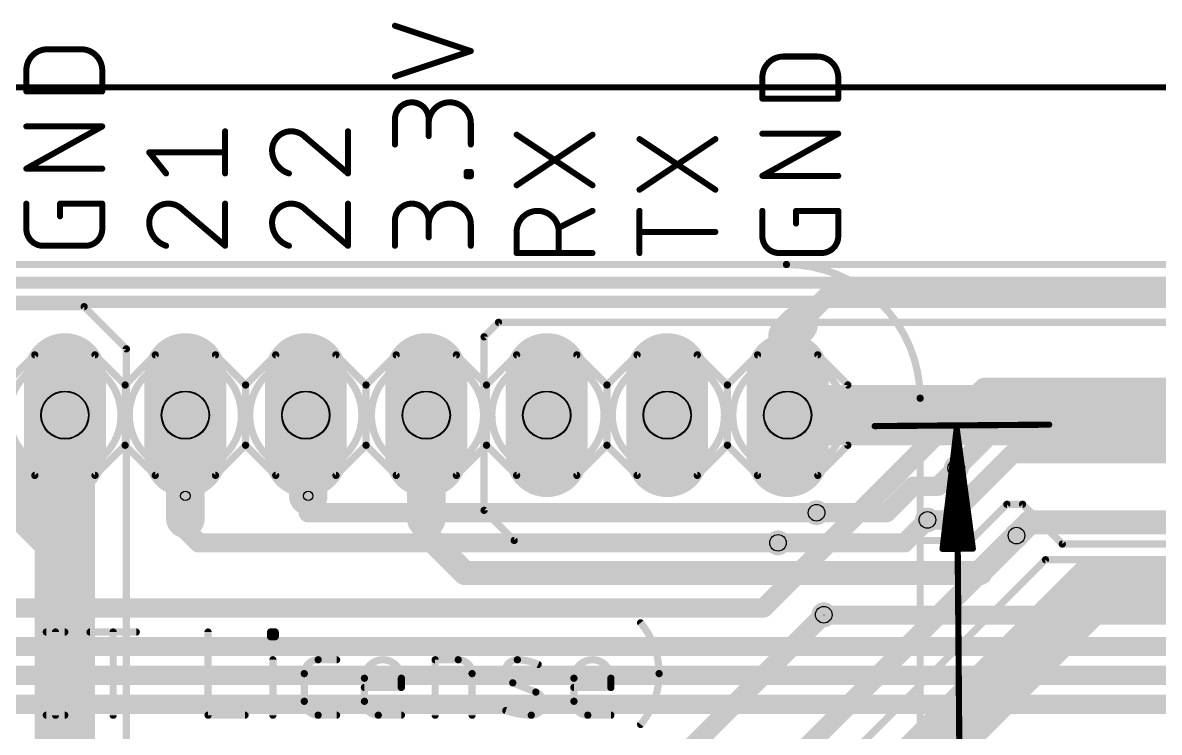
# Model space of a CAD drawing. Extents: x 6 to 264, y 30 to 75.
# Drawn here: x 45.59 to 69.56, y 55.55 to 70.5 of the extents above; entities that cross this region are included whole.
import ezdxf

# ---------------------------------------------------------------- set-up
doc = ezdxf.new("R2010")
doc.units = 0
for name, color, linetype in [('1', 12, 'CONTINUOUS'), ('100', 3, 'CONTINUOUS'), ('101', 190, 'CONTINUOUS'), ('16', 132, 'CONTINUOUS'), ('17', 110, 'CONTINUOUS'), ('18', 110, 'CONTINUOUS'), ('19', 53, 'CONTINUOUS'), ('20', 31, 'CONTINUOUS'), ('21', 253, 'CONTINUOUS'), ('25', 253, 'CONTINUOUS'), ('29', 253, 'CONTINUOUS'), ('30', 253, 'CONTINUOUS'), ('44', 253, 'CONTINUOUS'), ('47', 253, 'CONTINUOUS'), ('48', 253, 'CONTINUOUS'), ('51', 253, 'CONTINUOUS')]:
    doc.layers.add(name, color=color, linetype=linetype)

# ---------------------------------------------------------------- blocks, each defined once
blk = doc.blocks.new('RECT')
blk.add_solid([(-0.5, -0.5), (0.5, -0.5), (-0.5, 0.5), (0.5, 0.5)])
blk = doc.blocks.new('LONGP100')
at = {"const_width": 1}
blk.add_lwpolyline([(-0.5, 0), (0.5, 0)], dxfattribs=at)
at = {"const_width": 0.5}
for points in [[(-0.5, 0.25, 1), (-0.5, -0.25)], [(0.5, -0.25, 1), (0.5, 0.25)]]:
    blk.add_lwpolyline(points, format="xyb", dxfattribs=at)
blk = doc.blocks.new('ROUNDV')
at = {"const_width": 0.5}
blk.add_lwpolyline([(0, -0.25, 1), (0, 0.25, 1), (0, -0.25)], format="xyb", dxfattribs=at)

msp = doc.modelspace()

# ---------------------------------------------------------------- linework, layer by layer
at = {"layer": '1'}
for points, const_width in [([(62.7126, 64.897), (61.9506, 64.135)], 0.4064), ([(199.7964, 64.897), (62.7126, 64.897)], 0.4064), ([(61.9506, 64.135), (61.722, 63.9064)], 0.8128), ([(61.722, 63.9064), (61.722, 62.23)], 0.8128), ([(65.8622, 62.8142), (61.214, 58.166)], 0.4064), ([(188.6712, 62.8142), (65.8622, 62.8142)], 0.4064), ([(49.022, 60.5282), (49.022, 62.23)], 0.8128), ([(51.562, 62.23), (51.6128, 62.1792)], 0.8128), ([(51.6128, 62.1792), (51.6128, 60.5282)], 0.8128), ([(66.3194, 62.1538), (65.278, 61.1124)], 0.4064), ([(186.3344, 62.1538), (66.3194, 62.1538)], 0.4064), ([(66.4718, 61.4172), (65.0748, 60.0202)], 0.4064), ([(184.4802, 61.4172), (66.4718, 61.4172)], 0.4064), ([(49.022, 60.0456), (49.022, 60.5282)], 0.8128), ([(51.6128, 60.1726), (51.6128, 60.5282)], 0.4064), ([(49.022, 59.817), (49.022, 60.0456)], 0.4064), ([(62.3316, 60.1726), (51.6128, 60.1726)], 0.4064), ([(65.0748, 60.0202), (64.6684, 60.0202)], 0.4064), ([(66.8274, 59.9694), (66.548, 59.69)], 0.508), ([(195.5292, 59.9694), (66.8274, 59.9694)], 0.508), ([(49.3014, 59.5376), (49.022, 59.817)], 0.4064), ([(61.5188, 59.5376), (49.3014, 59.5376)], 0.4064), ([(61.214, 58.166), (42.672, 58.166)], 0.4064), ([(185.9731, 58.0136), (62.484, 58.0136)], 0.4064), ([(186.1029, 57.3532), (42.4688, 57.3532)], 0.4064), ([(186.2836, 56.7436), (40.0304, 56.7436)], 0.4064), ([(186.8678, 56.134), (35.306, 56.134)], 0.4064)]:
    msp.add_lwpolyline(points, dxfattribs=dict(at, const_width=const_width))
for points, const_width in [([(62.7126, 64.9986, 1), (62.7126, 64.7954)], 0.2032), ([(62.7844, 64.8252, 1), (62.6408, 64.9688)], 0.2032), ([(62.0943, 63.9913, 1), (61.8069, 64.2787)], 0.4064), ([(61.9252, 63.9064, 1), (61.5188, 63.9064)], 0.4064), ([(61.5783, 64.0501, 1), (61.8657, 63.7627)], 0.4064), ([(61.8788, 64.2068, 1), (62.0224, 64.0632)], 0.2032), ([(65.8622, 62.9158, 1), (65.8622, 62.7126)], 0.2032), ([(65.934, 62.7424, 1), (65.7904, 62.886)], 0.2032), ([(49.2252, 62.23, 1), (48.8188, 62.23)], 0.4064), ([(51.7057, 62.3737, 1), (51.4183, 62.0863)], 0.4064), ([(51.816, 62.1792, 1), (51.4096, 62.1792)], 0.4064), ([(51.4691, 62.0355, 1), (51.7565, 62.3229)], 0.4064), ([(61.5188, 62.23, 1), (61.9252, 62.23)], 0.4064), ([(66.3194, 62.2554, 1), (66.3194, 62.0522)], 0.2032), ([(66.3912, 62.082, 1), (66.2476, 62.2256)], 0.2032), ([(66.4718, 61.5188, 1), (66.4718, 61.3156)], 0.2032), ([(66.5436, 61.3454, 1), (66.4, 61.489)], 0.2032), ([(65.2062, 61.1842, 1), (65.3498, 61.0406)], 0.2032), ([(49.2252, 60.5282, 1), (48.8188, 60.5282)], 0.4064), ([(48.8188, 60.5282, 1), (49.2252, 60.5282)], 0.4064), ([(51.4096, 60.5282, 1), (51.816, 60.5282)], 0.4064), ([(51.7144, 60.5282, 1), (51.5112, 60.5282)], 0.2032), ([(48.8188, 60.0456, 1), (49.2252, 60.0456)], 0.4064), ([(49.1236, 60.0456, 1), (48.9204, 60.0456)], 0.2032), ([(51.6128, 60.2742, 1), (51.6128, 60.071)], 0.2032), ([(51.5112, 60.1726, 1), (51.7144, 60.1726)], 0.2032), ([(62.3316, 60.071, 1), (62.3316, 60.2742)], 0.2032), ([(64.6684, 60.1218, 1), (64.6684, 59.9186)], 0.2032), ([(65.003, 60.092, 1), (65.1466, 59.9484)], 0.2032), ([(65.0748, 59.9186, 1), (65.0748, 60.1218)], 0.2032), ([(66.8274, 60.0964, 1), (66.8274, 59.8424)], 0.254), ([(66.9172, 59.8796, 1), (66.7376, 60.0592)], 0.254), ([(48.9204, 59.817, 1), (49.1236, 59.817)], 0.2032), ([(49.0938, 59.8888, 1), (48.9502, 59.7452)], 0.2032), ([(49.3014, 59.6392, 1), (49.3014, 59.436)], 0.2032), ([(49.2296, 59.4658, 1), (49.3732, 59.6094)], 0.2032), ([(61.5188, 59.436, 1), (61.5188, 59.6392)], 0.2032), ([(66.4582, 59.7798, 1), (66.6378, 59.6002)], 0.254), ([(61.1422, 58.2378, 1), (61.2858, 58.0942)], 0.2032), ([(61.214, 58.0644, 1), (61.214, 58.2676)], 0.2032), ([(62.484, 58.1152, 1), (62.484, 57.912)], 0.2032)]:
    msp.add_lwpolyline(points, format="xyb", dxfattribs=dict(at, const_width=const_width))
at = {"layer": '100', "const_width": 0.1524}
for points in [[(13.4366, 65.405), (61.6966, 65.405)], [(64.516, 62.5856), (64.516, 38.1)]]:
    msp.add_lwpolyline(points, dxfattribs=at)
at = {"layer": '100'}
for points, const_width in [([(64.516, 62.5856, 0.4142), (61.6966, 65.405)], 0.1524), ([(61.6966, 65.4431, 1), (61.6966, 65.3669)], 0.0762), ([(61.6966, 65.3669, 1), (61.6966, 65.4431)], 0.0762), ([(46.482, 61.0471, 1), (46.482, 63.4129, 1), (46.482, 61.0471)], 0.1524), ([(49.022, 61.0471, 1), (49.022, 63.4129, 1), (49.022, 61.0471)], 0.1524), ([(51.562, 61.0471, 1), (51.562, 63.4129, 1), (51.562, 61.0471)], 0.1524), ([(54.1274, 61.0471, 1), (54.1274, 63.4129, 1), (54.1274, 61.0471)], 0.1524), ([(56.6674, 61.0471, 1), (56.6674, 63.4129, 1), (56.6674, 61.0471)], 0.1524), ([(59.2074, 61.0471, 1), (59.2074, 63.4129, 1), (59.2074, 61.0471)], 0.1524), ([(61.7474, 61.0471, 1), (61.7474, 63.4129, 1), (61.7474, 61.0471)], 0.1524), ([(64.5541, 62.5856, 1), (64.4779, 62.5856)], 0.0762), ([(64.4779, 62.5856, 1), (64.5541, 62.5856)], 0.0762)]:
    msp.add_lwpolyline(points, format="xyb", dxfattribs=dict(at, const_width=const_width))
at = {"layer": '101', "const_width": 0.1524}
for points in [[(13.4366, 65.405), (61.6966, 65.405)], [(64.516, 62.5856), (64.516, 38.1)]]:
    msp.add_lwpolyline(points, dxfattribs=at)
at = {"layer": '101'}
for points, const_width in [([(64.516, 62.5856, 0.4142), (61.6966, 65.405)], 0.1524), ([(61.6966, 65.4431, 1), (61.6966, 65.3669)], 0.0762), ([(61.6966, 65.3669, 1), (61.6966, 65.4431)], 0.0762), ([(64.5541, 62.5856, 1), (64.4779, 62.5856)], 0.0762), ([(64.4779, 62.5856, 1), (64.5541, 62.5856)], 0.0762)]:
    msp.add_lwpolyline(points, format="xyb", dxfattribs=dict(at, const_width=const_width))
at = {"layer": '16'}
for points, const_width in [([(192.4558, 65.024), (25.6032, 65.024)], 0.254), ([(190.119, 64.6176), (27.559, 64.6176)], 0.254), ([(46.8884, 64.516), (43.434, 64.516)], 0.1524), ([(47.7774, 63.627), (46.8884, 64.516)], 0.1524), ([(55.3212, 63.881), (55.626, 64.1858)], 0.1524), ([(55.626, 64.1858), (197.4596, 64.1858)], 0.1524), ([(55.3212, 60.2234), (55.3212, 63.881)], 0.1524), ([(47.7774, 55.3212), (47.7774, 63.627)], 0.1524), ([(46.482, 59.6392), (43.942, 62.1792)], 1.27), ([(46.482, 59.6392), (46.482, 62.23)], 1.27), ([(70.8914, 62.23), (61.722, 62.23)], 1.27), ([(49.022, 62.23), (49.022, 60.5282)], 0.8128), ([(54.102, 60.0456), (54.102, 62.23)], 0.8128), ([(51.6128, 60.5282), (51.6128, 61.4426)], 0.8128), ([(65.278, 61.1124), (64.897, 60.7314)], 0.4064), ([(64.3636, 60.7314), (63.8048, 60.1726)], 0.4064), ([(64.897, 60.7314), (64.3636, 60.7314)], 0.4064), ([(66.3448, 60.3504), (65.5828, 59.5884)], 0.1524), ([(66.675, 60.3504), (66.3448, 60.3504)], 0.1524), ([(67.5132, 59.5122), (66.675, 60.3504)], 0.1524), ([(46.482, 52.7304), (46.482, 59.6392)], 1.27), ([(54.102, 59.7154), (54.102, 60.0456)], 0.508), ([(55.9562, 59.5884), (55.3212, 60.2234)], 0.1524), ([(62.3316, 60.1726), (63.8048, 60.1726)], 0.4064), ([(64.6684, 60.0202), (64.1858, 59.5376)], 0.4064), ([(54.9148, 58.9026), (54.102, 59.7154)], 0.508), ([(66.548, 59.69), (65.7606, 58.9026)], 0.508), ([(64.1858, 59.5376), (61.5188, 59.5376)], 0.4064), ([(65.5828, 59.5884), (55.9562, 59.5884)], 0.1524), ([(197.4596, 59.5122), (67.5132, 59.5122)], 0.1524), ([(68.2244, 58.6232), (61.214, 51.6128)], 1.27), ([(67.1576, 59.182), (62.865, 54.8894)], 0.1524), ([(197.8914, 59.182), (67.1576, 59.182)], 0.1524), ([(184.9374, 58.6232), (68.2244, 58.6232)], 1.27), ([(65.7606, 58.9026), (54.9148, 58.9026)], 0.508), ([(65.786, 58.9026), (62.0014, 55.118)], 0.4064), ([(65.786, 58.9026), (65.7606, 58.9026)], 0.508), ([(62.484, 58.0221), (59.69, 55.2281)], 0.4064)]:
    msp.add_lwpolyline(points, dxfattribs=dict(at, const_width=const_width))
for points, const_width in [([(46.9153, 64.5429, 1), (46.8615, 64.4891)], 0.0762), ([(46.8884, 64.4779, 1), (46.8884, 64.5541)], 0.0762), ([(55.626, 64.2239, 1), (55.626, 64.1477)], 0.0762), ([(55.6529, 64.1589, 1), (55.5991, 64.2127)], 0.0762), ([(55.3593, 63.881, 1), (55.2831, 63.881)], 0.0762), ([(55.2943, 63.9079, 1), (55.3481, 63.8541)], 0.0762), ([(47.8155, 63.627, 1), (47.7393, 63.627)], 0.0762), ([(47.7505, 63.6001, 1), (47.8043, 63.6539)], 0.0762), ([(46.7995, 62.23, 1), (46.1645, 62.23)], 0.635), ([(61.722, 62.5475, 1), (61.722, 61.9125)], 0.635), ([(49.2252, 62.23, 1), (48.8188, 62.23)], 0.4064), ([(54.3052, 62.23, 1), (53.8988, 62.23)], 0.4064), ([(51.816, 61.4426, 1), (51.4096, 61.4426)], 0.4064), ([(65.3498, 61.0406, 1), (65.2062, 61.1842)], 0.2032), ([(64.3636, 60.833, 1), (64.3636, 60.6298)], 0.2032), ([(64.4354, 60.6596, 1), (64.2918, 60.8032)], 0.2032), ([(64.8252, 60.8032, 1), (64.9688, 60.6596)], 0.2032), ([(64.897, 60.6298, 1), (64.897, 60.833)], 0.2032), ([(48.8188, 60.5282, 1), (49.2252, 60.5282)], 0.4064), ([(51.4096, 60.5282, 1), (51.816, 60.5282)], 0.4064), ([(66.3448, 60.3885, 1), (66.3448, 60.3123)], 0.0762), ([(66.3717, 60.3235, 1), (66.3179, 60.3773)], 0.0762), ([(66.7019, 60.3773, 1), (66.6481, 60.3235)], 0.0762), ([(66.675, 60.3123, 1), (66.675, 60.3885)], 0.0762), ([(46.7995, 59.6392, 1), (46.1645, 59.6392)], 0.635), ([(46.2575, 59.4147, 1), (46.7065, 59.8637)], 0.635), ([(53.8988, 60.0456, 1), (54.3052, 60.0456)], 0.4064), ([(54.229, 60.0456, 1), (53.975, 60.0456)], 0.254), ([(55.2831, 60.2234, 1), (55.3593, 60.2234)], 0.0762), ([(55.3481, 60.2503, 1), (55.2943, 60.1965)], 0.0762), ([(62.3316, 60.2742, 1), (62.3316, 60.071)], 0.2032), ([(63.733, 60.2444, 1), (63.8766, 60.1008)], 0.2032), ([(63.8048, 60.071, 1), (63.8048, 60.2742)], 0.2032), ([(64.7402, 59.9484, 1), (64.5966, 60.092)], 0.2032), ([(46.1645, 59.6392, 1), (46.7995, 59.6392)], 0.635), ([(54.1918, 59.8052, 1), (54.0122, 59.6256)], 0.254), ([(66.6378, 59.6002, 1), (66.4582, 59.7798)], 0.254), ([(53.975, 59.7154, 1), (54.229, 59.7154)], 0.254), ([(61.5188, 59.6392, 1), (61.5188, 59.436)], 0.2032), ([(64.114, 59.6094, 1), (64.2576, 59.4658)], 0.2032), ([(64.1858, 59.436, 1), (64.1858, 59.6392)], 0.2032), ([(55.9562, 59.6265, 1), (55.9562, 59.5503)], 0.0762), ([(55.9293, 59.5615, 1), (55.9831, 59.6153)], 0.0762), ([(65.5559, 59.6153, 1), (65.6097, 59.5615)], 0.0762), ([(65.5828, 59.5503, 1), (65.5828, 59.6265)], 0.0762), ([(67.5132, 59.5503, 1), (67.5132, 59.4741)], 0.0762), ([(67.4863, 59.4853, 1), (67.5401, 59.5391)], 0.0762), ([(67.1576, 59.2201, 1), (67.1576, 59.1439)], 0.0762), ([(67.1845, 59.1551, 1), (67.1307, 59.2089)], 0.0762), ([(68.2244, 58.9407, 1), (68.2244, 58.3057)], 0.635), ([(68.4489, 58.3987, 1), (67.9999, 58.8477)], 0.635), ([(54.9148, 59.0296, 1), (54.9148, 58.7756)], 0.254), ([(54.825, 58.8128, 1), (55.0046, 58.9924)], 0.254), ([(65.7606, 59.0296, 1), (65.7606, 58.7756)], 0.254), ([(65.6708, 58.9924, 1), (65.8504, 58.8128)], 0.254), ([(65.8578, 58.8308, 1), (65.7142, 58.9744)], 0.2032), ([(65.7606, 58.7756, 1), (65.7606, 59.0296)], 0.254), ([(65.786, 58.7756, 1), (65.786, 59.0296)], 0.254), ([(62.5558, 57.9503, 1), (62.4122, 58.0939)], 0.2032)]:
    msp.add_lwpolyline(points, format="xyb", dxfattribs=dict(at, const_width=const_width))
at = {"layer": '19'}
msp.add_line((62.484, 58.0221), (62.484, 58.0136), dxfattribs=at)
at = {"layer": '20', "const_width": 0.1524}
msp.add_lwpolyline([(181.3306, 65.405), (13.4366, 65.405)], dxfattribs=at)
at = {"layer": '20'}
for centre in [(46.482, 62.23), (49.022, 62.23), (51.562, 62.23), (54.102, 62.23), (56.642, 62.23), (59.182, 62.23), (61.722, 62.23)]:
    msp.add_circle(centre, 0.4953, dxfattribs=at)
at = {"layer": '21', "const_width": 0.1524}
for points in [[(45.212, 62.865), (45.847, 63.5)], [(45.847, 63.5), (47.117, 63.5)], [(47.117, 63.5), (47.752, 62.865)], [(47.752, 62.865), (48.387, 63.5)], [(48.387, 63.5), (49.657, 63.5)], [(49.657, 63.5), (50.292, 62.865)], [(50.927, 63.5), (50.292, 62.865)], [(50.927, 63.5), (52.197, 63.5)], [(52.197, 63.5), (52.832, 62.865)], [(52.832, 62.865), (53.467, 63.5)], [(53.467, 63.5), (54.737, 63.5)], [(54.737, 63.5), (55.372, 62.865)], [(55.372, 62.865), (56.007, 63.5)], [(56.007, 63.5), (57.277, 63.5)], [(57.277, 63.5), (57.912, 62.865)], [(58.547, 63.5), (57.912, 62.865)], [(58.547, 63.5), (59.817, 63.5)], [(59.817, 63.5), (60.452, 62.865)], [(61.087, 63.5), (60.452, 62.865)], [(61.087, 63.5), (62.357, 63.5)], [(62.357, 63.5), (62.992, 62.865)], [(47.752, 62.865), (47.752, 61.595)], [(50.292, 62.865), (50.292, 61.595)], [(52.832, 62.865), (52.832, 61.595)], [(55.372, 62.865), (55.372, 61.595)], [(57.912, 62.865), (57.912, 61.595)], [(60.452, 62.865), (60.452, 61.595)], [(62.992, 62.865), (62.992, 61.595)], [(45.847, 60.96), (45.212, 61.595)], [(47.752, 61.595), (47.117, 60.96)], [(48.387, 60.96), (47.752, 61.595)], [(50.292, 61.595), (49.657, 60.96)], [(50.292, 61.595), (50.927, 60.96)], [(52.832, 61.595), (52.197, 60.96)], [(53.467, 60.96), (52.832, 61.595)], [(55.372, 61.595), (54.737, 60.96)], [(56.007, 60.96), (55.372, 61.595)], [(57.912, 61.595), (57.277, 60.96)], [(57.912, 61.595), (58.547, 60.96)], [(60.452, 61.595), (59.817, 60.96)], [(60.452, 61.595), (61.087, 60.96)], [(62.992, 61.595), (62.357, 60.96)], [(47.117, 60.96), (45.847, 60.96)], [(49.657, 60.96), (48.387, 60.96)], [(52.197, 60.96), (50.927, 60.96)], [(54.737, 60.96), (53.467, 60.96)], [(57.277, 60.96), (56.007, 60.96)], [(59.817, 60.96), (58.547, 60.96)], [(62.357, 60.96), (61.087, 60.96)]]:
    msp.add_lwpolyline(points, dxfattribs=at)
at = {"layer": '21', "const_width": 0.0762}
for points in [[(45.847, 63.5381, 1), (45.847, 63.4619)], [(45.8739, 63.4731, 1), (45.8201, 63.5269)], [(47.1439, 63.5269, 1), (47.0901, 63.4731)], [(47.117, 63.4619, 1), (47.117, 63.5381)], [(48.387, 63.5381, 1), (48.387, 63.4619)], [(48.4139, 63.4731, 1), (48.3601, 63.5269)], [(49.6839, 63.5269, 1), (49.6301, 63.4731)], [(49.657, 63.4619, 1), (49.657, 63.5381)], [(50.927, 63.5381, 1), (50.927, 63.4619)], [(50.9539, 63.4731, 1), (50.9001, 63.5269)], [(52.2239, 63.5269, 1), (52.1701, 63.4731)], [(52.197, 63.4619, 1), (52.197, 63.5381)], [(53.467, 63.5381, 1), (53.467, 63.4619)], [(53.4939, 63.4731, 1), (53.4401, 63.5269)], [(54.7639, 63.5269, 1), (54.7101, 63.4731)], [(54.737, 63.4619, 1), (54.737, 63.5381)], [(56.007, 63.5381, 1), (56.007, 63.4619)], [(56.0339, 63.4731, 1), (55.9801, 63.5269)], [(57.3039, 63.5269, 1), (57.2501, 63.4731)], [(57.277, 63.4619, 1), (57.277, 63.5381)], [(58.547, 63.5381, 1), (58.547, 63.4619)], [(58.5739, 63.4731, 1), (58.5201, 63.5269)], [(59.8439, 63.5269, 1), (59.7901, 63.4731)], [(59.817, 63.4619, 1), (59.817, 63.5381)], [(61.087, 63.5381, 1), (61.087, 63.4619)], [(61.1139, 63.4731, 1), (61.0601, 63.5269)], [(62.3839, 63.5269, 1), (62.3301, 63.4731)], [(62.357, 63.4619, 1), (62.357, 63.5381)], [(47.7901, 62.865, 1), (47.7139, 62.865)], [(47.7251, 62.8919, 1), (47.7789, 62.8381)], [(47.7251, 62.8381, 1), (47.7789, 62.8919)], [(50.3301, 62.865, 1), (50.2539, 62.865)], [(50.2651, 62.8919, 1), (50.3189, 62.8381)], [(50.2651, 62.8381, 1), (50.3189, 62.8919)], [(52.8701, 62.865, 1), (52.7939, 62.865)], [(52.8051, 62.8919, 1), (52.8589, 62.8381)], [(52.8051, 62.8381, 1), (52.8589, 62.8919)], [(55.4101, 62.865, 1), (55.3339, 62.865)], [(55.3451, 62.8919, 1), (55.3989, 62.8381)], [(55.3451, 62.8381, 1), (55.3989, 62.8919)], [(57.9501, 62.865, 1), (57.8739, 62.865)], [(57.8851, 62.8919, 1), (57.9389, 62.8381)], [(57.8851, 62.8381, 1), (57.9389, 62.8919)], [(60.4901, 62.865, 1), (60.4139, 62.865)], [(60.4251, 62.8919, 1), (60.4789, 62.8381)], [(60.4251, 62.8381, 1), (60.4789, 62.8919)], [(63.0301, 62.865, 1), (62.9539, 62.865)], [(62.9651, 62.8381, 1), (63.0189, 62.8919)], [(47.7139, 61.595, 1), (47.7901, 61.595)], [(47.7789, 61.6219, 1), (47.7251, 61.5681)], [(47.7789, 61.5681, 1), (47.7251, 61.6219)], [(50.2539, 61.595, 1), (50.3301, 61.595)], [(50.3189, 61.6219, 1), (50.2651, 61.5681)], [(50.3189, 61.5681, 1), (50.2651, 61.6219)], [(52.7939, 61.595, 1), (52.8701, 61.595)], [(52.8589, 61.6219, 1), (52.8051, 61.5681)], [(52.8589, 61.5681, 1), (52.8051, 61.6219)], [(55.3339, 61.595, 1), (55.4101, 61.595)], [(55.3989, 61.6219, 1), (55.3451, 61.5681)], [(55.3989, 61.5681, 1), (55.3451, 61.6219)], [(57.8739, 61.595, 1), (57.9501, 61.595)], [(57.9389, 61.6219, 1), (57.8851, 61.5681)], [(57.9389, 61.5681, 1), (57.8851, 61.6219)], [(60.4139, 61.595, 1), (60.4901, 61.595)], [(60.4789, 61.6219, 1), (60.4251, 61.5681)], [(60.4789, 61.5681, 1), (60.4251, 61.6219)], [(62.9539, 61.595, 1), (63.0301, 61.595)], [(63.0189, 61.5681, 1), (62.9651, 61.6219)], [(45.847, 60.9981, 1), (45.847, 60.9219)], [(45.8201, 60.9331, 1), (45.8739, 60.9869)], [(47.0901, 60.9869, 1), (47.1439, 60.9331)], [(47.117, 60.9219, 1), (47.117, 60.9981)], [(48.387, 60.9981, 1), (48.387, 60.9219)], [(48.3601, 60.9331, 1), (48.4139, 60.9869)], [(49.6301, 60.9869, 1), (49.6839, 60.9331)], [(49.657, 60.9219, 1), (49.657, 60.9981)], [(50.927, 60.9981, 1), (50.927, 60.9219)], [(50.9001, 60.9331, 1), (50.9539, 60.9869)], [(52.1701, 60.9869, 1), (52.2239, 60.9331)], [(52.197, 60.9219, 1), (52.197, 60.9981)], [(53.467, 60.9981, 1), (53.467, 60.9219)], [(53.4401, 60.9331, 1), (53.4939, 60.9869)], [(54.7101, 60.9869, 1), (54.7639, 60.9331)], [(54.737, 60.9219, 1), (54.737, 60.9981)], [(56.007, 60.9981, 1), (56.007, 60.9219)], [(55.9801, 60.9331, 1), (56.0339, 60.9869)], [(57.2501, 60.9869, 1), (57.3039, 60.9331)], [(57.277, 60.9219, 1), (57.277, 60.9981)], [(58.547, 60.9981, 1), (58.547, 60.9219)], [(58.5201, 60.9331, 1), (58.5739, 60.9869)], [(59.7901, 60.9869, 1), (59.8439, 60.9331)], [(59.817, 60.9219, 1), (59.817, 60.9981)], [(61.087, 60.9981, 1), (61.087, 60.9219)], [(61.0601, 60.9331, 1), (61.1139, 60.9869)], [(62.3301, 60.9869, 1), (62.3839, 60.9331)], [(62.357, 60.9219, 1), (62.357, 60.9981)]]:
    msp.add_lwpolyline(points, format="xyb", dxfattribs=at)
at = {"layer": '25'}
for points, const_width in [([(59.0113, 56.7817, 0.1762), (58.6218, 57.8527)], 0.1524), ([(58.651, 57.8772, 1), (58.5926, 57.8283)], 0.0762), ([(46.0901, 57.6961, 1), (46.0901, 57.6199)], 0.0762), ([(46.3229, 57.658, 1), (46.2467, 57.658)], 0.0762), ([(46.4796, 57.6199, 1), (46.4796, 57.6961)], 0.0762), ([(47.0129, 57.6961, 1), (47.0129, 57.6199)], 0.0762), ([(47.5378, 57.658, 1), (47.4616, 57.658)], 0.0762), ([(47.9865, 57.6199, 1), (47.9865, 57.6961)], 0.0762), ([(49.5388, 57.658, 1), (49.4626, 57.658)], 0.0762), ([(50.8576, 57.658, 1), (50.7814, 57.658)], 0.0762), ([(50.8195, 57.6961, 1), (50.8195, 57.6199)], 0.0762), ([(50.8195, 57.5987, 1), (50.8195, 57.5225)], 0.0762), ([(50.7814, 57.5606, 1), (50.8576, 57.5606)], 0.0762), ([(50.955, 57.658, 1), (50.8788, 57.658)], 0.0762), ([(50.8788, 57.5606, 1), (50.955, 57.5606)], 0.0762), ([(50.9169, 57.6199, 1), (50.9169, 57.6961)], 0.0762), ([(50.9169, 57.5225, 1), (50.9169, 57.5987)], 0.0762), ([(50.9063, 57.0738, 1), (50.8301, 57.0738)], 0.0762), ([(51.8217, 57.0738, 0.4142), (51.5296, 56.7817)], 0.1524), ([(51.8217, 57.1119, 1), (51.8217, 57.0357)], 0.0762), ([(51.8217, 57.0357, 1), (51.8217, 57.1119)], 0.0762), ([(52.2112, 57.0357, 1), (52.2112, 57.1119)], 0.0762), ([(53.5769, 56.6843, 1), (52.798, 56.6843)], 0.1524), ([(54.3271, 57.0738, 1), (54.2509, 57.0738)], 0.0762), ([(54.289, 57.1119, 1), (54.289, 57.0357)], 0.0762), ([(55.0679, 56.7817, 0.4142), (54.7758, 57.0738)], 0.1524), ([(54.7758, 57.1119, 1), (54.7758, 57.0357)], 0.0762), ([(54.7758, 57.0357, 1), (54.7758, 57.1119)], 0.0762), ([(56.0233, 57.0738, 0.8318), (55.926, 56.587)], 0.1524), ([(56.4615, 56.9764, 0.1025), (56.0233, 57.0738)], 0.1524), ([(56.0239, 57.1119, 1), (56.0228, 57.0357)], 0.0762), ([(56.0228, 57.0357, 1), (56.0239, 57.1119)], 0.0762), ([(56.4459, 56.9417, 1), (56.4771, 57.0112)], 0.0762), ([(57.9946, 56.6843, 1), (57.2157, 56.6843)], 0.1524), ([(51.5677, 56.7817, 1), (51.4915, 56.7817)], 0.0762), ([(51.4915, 56.7817, 1), (51.5677, 56.7817)], 0.0762), ([(55.106, 56.7817, 1), (55.0298, 56.7817)], 0.0762), ([(55.0298, 56.7817, 1), (55.106, 56.7817)], 0.0762), ([(58.6218, 55.7107, 0.1762), (59.0113, 56.7817)], 0.1524), ([(59.0494, 56.7817, 1), (58.9732, 56.7817)], 0.0762), ([(58.9732, 56.7817, 1), (59.0494, 56.7817)], 0.0762), ([(52.8361, 56.6843, 1), (52.7599, 56.6843)], 0.0762), ([(52.7599, 56.6843, 1), (52.8361, 56.6843)], 0.0762), ([(52.798, 56.5277, 1), (52.798, 56.4515)], 0.0762), ([(53.615, 56.6843, 1), (53.5388, 56.6843)], 0.0762), ([(53.5388, 56.6843, 1), (53.615, 56.6843)], 0.0762), ([(53.5769, 56.4515, 1), (53.5769, 56.5277)], 0.0762), ([(55.9401, 56.6223, 1), (55.9118, 56.5516)], 0.0762), ([(55.9118, 56.5516, 1), (55.9401, 56.6223)], 0.0762), ([(57.2538, 56.6843, 1), (57.1776, 56.6843)], 0.0762), ([(57.1776, 56.6843, 1), (57.2538, 56.6843)], 0.0762), ([(57.2157, 56.5277, 1), (57.2157, 56.4515)], 0.0762), ([(58.0327, 56.6843, 1), (57.9565, 56.6843)], 0.0762), ([(57.9565, 56.6843, 1), (58.0327, 56.6843)], 0.0762), ([(57.9946, 56.4515, 1), (57.9946, 56.5277)], 0.0762), ([(53.5388, 56.4896, 1), (53.615, 56.4896)], 0.0762), ([(56.3154, 55.9054, 0.8318), (56.4128, 56.3922)], 0.1524), ([(56.427, 56.4276, 1), (56.3987, 56.3569)], 0.0762), ([(56.3987, 56.3569, 1), (56.427, 56.4276)], 0.0762), ([(57.9565, 56.4896, 1), (58.0327, 56.4896)], 0.0762), ([(51.5296, 56.1975, 0.4142), (51.8217, 55.9054)], 0.1524), ([(51.5677, 56.1975, 1), (51.4915, 56.1975)], 0.0762), ([(51.4915, 56.1975, 1), (51.5677, 56.1975)], 0.0762), ([(52.798, 56.1975, 0.4142), (53.0901, 55.9054)], 0.1524), ([(52.8361, 56.1975, 1), (52.7599, 56.1975)], 0.0762), ([(52.7599, 56.1975, 1), (52.8361, 56.1975)], 0.0762), ([(55.7799, 56.0028, 0.083), (56.3154, 55.9054)], 0.1524), ([(55.7928, 56.0386, 1), (55.767, 55.9669)], 0.0762), ([(57.2157, 56.1975, 0.4142), (57.5078, 55.9054)], 0.1524), ([(57.2538, 56.1975, 1), (57.1776, 56.1975)], 0.0762), ([(57.1776, 56.1975, 1), (57.2538, 56.1975)], 0.0762), ([(46.0901, 55.9435, 1), (46.0901, 55.8673)], 0.0762), ([(46.2467, 55.9054, 1), (46.3229, 55.9054)], 0.0762), ([(46.4796, 55.8673, 1), (46.4796, 55.9435)], 0.0762), ([(47.4616, 55.9054, 1), (47.5378, 55.9054)], 0.0762), ([(49.5007, 55.9435, 1), (49.5007, 55.8673)], 0.0762), ([(49.4626, 55.9054, 1), (49.5388, 55.9054)], 0.0762), ([(50.2796, 55.8673, 1), (50.2796, 55.9435)], 0.0762), ([(50.8301, 55.9054, 1), (50.9063, 55.9054)], 0.0762), ([(51.8217, 55.9435, 1), (51.8217, 55.8673)], 0.0762), ([(51.8217, 55.8673, 1), (51.8217, 55.9435)], 0.0762), ([(52.2112, 55.8673, 1), (52.2112, 55.9435)], 0.0762), ([(53.0901, 55.9435, 1), (53.0901, 55.8673)], 0.0762), ([(53.0901, 55.8673, 1), (53.0901, 55.9435)], 0.0762), ([(53.5769, 55.8673, 1), (53.5769, 55.9435)], 0.0762), ([(54.2509, 55.9054, 1), (54.3271, 55.9054)], 0.0762), ([(55.0298, 55.9054, 1), (55.106, 55.9054)], 0.0762), ([(56.316, 55.9435, 1), (56.3149, 55.8673)], 0.0762), ([(56.3149, 55.8673, 1), (56.316, 55.9435)], 0.0762), ([(57.5078, 55.9435, 1), (57.5078, 55.8673)], 0.0762), ([(57.5078, 55.8673, 1), (57.5078, 55.9435)], 0.0762), ([(57.9946, 55.8673, 1), (57.9946, 55.9435)], 0.0762), ([(58.5926, 55.7351, 1), (58.651, 55.6862)], 0.0762)]:
    msp.add_lwpolyline(points, format="xyb", dxfattribs=dict(at, const_width=const_width))
at = {"layer": '25', "const_width": 0.1524}
for points in [[(46.0901, 57.658), (46.4796, 57.658)], [(46.2848, 57.658), (46.2848, 55.9054)], [(47.0129, 57.658), (47.9865, 57.658)], [(47.4997, 55.9054), (47.4997, 57.658)], [(49.5007, 57.658), (49.5007, 55.9054)], [(50.8195, 57.5606), (50.8195, 57.658)], [(50.8195, 57.658), (50.9169, 57.658)], [(50.9169, 57.5606), (50.8195, 57.5606)], [(50.9169, 57.658), (50.9169, 57.5606)], [(50.8682, 55.9054), (50.8682, 57.0738)], [(51.8217, 57.0738), (52.2112, 57.0738)], [(54.289, 55.9054), (54.289, 57.0738)], [(54.289, 57.0738), (54.7758, 57.0738)], [(51.5296, 56.1975), (51.5296, 56.7817)], [(55.0679, 56.7817), (55.0679, 55.9054)], [(52.798, 56.1975), (52.798, 56.6843)], [(53.5769, 56.4896), (52.798, 56.4896)], [(53.5769, 56.6843), (53.5769, 56.4896)], [(56.4128, 56.3922), (55.926, 56.587)], [(57.2157, 56.1975), (57.2157, 56.6843)], [(57.9946, 56.4896), (57.2157, 56.4896)], [(57.9946, 56.6843), (57.9946, 56.4896)], [(46.0901, 55.9054), (46.4796, 55.9054)], [(49.5007, 55.9054), (50.2796, 55.9054)], [(52.2112, 55.9054), (51.8217, 55.9054)], [(53.5769, 55.9054), (53.0901, 55.9054)], [(57.9946, 55.9054), (57.5078, 55.9054)]]:
    msp.add_lwpolyline(points, dxfattribs=at)
at = {"layer": '29', "const_width": 0.5969}
for points in [[(46.482, 61.9316, 1), (46.482, 62.5285, 1), (46.482, 61.9316)], [(49.022, 61.9316, 1), (49.022, 62.5285, 1), (49.022, 61.9316)], [(51.562, 61.9316, 1), (51.562, 62.5285, 1), (51.562, 61.9316)], [(54.102, 61.9316, 1), (54.102, 62.5285, 1), (54.102, 61.9316)], [(56.642, 61.9316, 1), (56.642, 62.5285, 1), (56.642, 61.9316)], [(59.182, 61.9316, 1), (59.182, 62.5285, 1), (59.182, 61.9316)], [(61.722, 61.9316, 1), (61.722, 62.5285, 1), (61.722, 61.9316)]]:
    msp.add_lwpolyline(points, format="xyb", dxfattribs=at)
at = {"layer": '30', "const_width": 0.5969}
for points in [[(46.482, 61.9316, 1), (46.482, 62.5285, 1), (46.482, 61.9316)], [(49.022, 61.9316, 1), (49.022, 62.5285, 1), (49.022, 61.9316)], [(51.562, 61.9316, 1), (51.562, 62.5285, 1), (51.562, 61.9316)], [(54.102, 61.9316, 1), (54.102, 62.5285, 1), (54.102, 61.9316)], [(56.642, 61.9316, 1), (56.642, 62.5285, 1), (56.642, 61.9316)], [(59.182, 61.9316, 1), (59.182, 62.5285, 1), (59.182, 61.9316)], [(61.722, 61.9316, 1), (61.722, 62.5285, 1), (61.722, 61.9316)]]:
    msp.add_lwpolyline(points, format="xyb", dxfattribs=at)
at = {"layer": '44'}
for centre, radius in [((46.482, 62.23), 0.508), ((49.022, 62.23), 0.508), ((51.562, 62.23), 0.508), ((54.102, 62.23), 0.508), ((56.642, 62.23), 0.508), ((59.182, 62.23), 0.508), ((61.722, 62.23), 0.508), ((65.278, 61.1124), 0.175), ((49.022, 60.5282), 0.1), ((51.6128, 60.5282), 0.1), ((62.3316, 60.1726), 0.175), ((64.6684, 60.0202), 0.175), ((61.5188, 59.5376), 0.175), ((66.548, 59.69), 0.175), ((62.484, 58.0221), 0.175)]:
    msp.add_circle(centre, radius, dxfattribs=at)
at = {"layer": '47', "const_width": 0.13}
for points in [[(263.3838, 69.1388), (12.4856, 69.1388)], [(63.5576, 61.9985), (67.2361, 62.0289)], [(64.9884, 59.4102), (65.2867, 61.9477)], [(65.0477, 59.4107), (65.2867, 61.9477)], [(65.1776, 59.4118), (65.2867, 61.9477)], [(65.2867, 61.9477), (65.4761, 39.0272)], [(65.2867, 61.9477), (65.6269, 59.4155)], [(65.2867, 61.9477), (65.4376, 59.4139)], [(65.2867, 61.9477), (65.5676, 59.415)], [(65.6269, 59.4155), (64.9884, 59.4102)]]:
    msp.add_lwpolyline(points, dxfattribs=at)
at = {"layer": '47', "const_width": 0.065}
for points in [[(67.2364, 61.9964, 1), (67.2358, 62.0614)], [(63.5573, 62.031, 1), (63.5579, 61.966)], [(65.3192, 61.948, 1), (65.2542, 61.9475)], [(65.3189, 61.9521, 1), (65.2545, 61.9434)], [(65.3191, 61.9497, 1), (65.2543, 61.9458)], [(65.3192, 61.9463, 1), (65.2542, 61.9491)], [(65.319, 61.9513, 1), (65.2544, 61.9442)], [(65.3191, 61.9447, 1), (65.2543, 61.9508)], [(65.319, 61.9439, 1), (65.2544, 61.9515)], [(64.9881, 59.4427, 1), (64.9887, 59.3777)], [(64.9561, 59.414, 1), (65.0207, 59.4064)], [(65.0153, 59.4137, 1), (65.08, 59.4076)], [(65.1452, 59.4131, 1), (65.2101, 59.4104)], [(65.4052, 59.412, 1), (65.4701, 59.4158)], [(65.5353, 59.4114, 1), (65.5999, 59.4186)], [(65.5947, 59.4111, 1), (65.6591, 59.4198)], [(65.6271, 59.383, 1), (65.6266, 59.448)]]:
    msp.add_lwpolyline(points, format="xyb", dxfattribs=at)
at = {"layer": '48', "const_width": 0.127}
for points in [[(55.0418, 69.9033), (53.4416, 70.4367)], [(46.1137, 69.9411), (46.8249, 69.9411)], [(53.4416, 69.3699), (55.0418, 69.9033)], [(61.6331, 69.7887), (62.3443, 69.7887)], [(45.6692, 69.0521), (45.6692, 69.4966)], [(47.2694, 69.4966), (47.2694, 69.0521)], [(61.1886, 68.8997), (61.1886, 69.3442)], [(62.7888, 69.3442), (62.7888, 68.8997)], [(47.2694, 69.0521), (45.6692, 69.0521)], [(62.7888, 68.8997), (61.1886, 68.8997)], [(45.6692, 67.4254), (47.2694, 68.3144)], [(47.2694, 68.3144), (45.6692, 68.3144)], [(53.4416, 67.9338), (53.4416, 68.4672)], [(54.1528, 68.4672), (54.1528, 68.1116)], [(55.0418, 67.9338), (55.0418, 68.3783)], [(49.8602, 67.3237), (49.8602, 68.2127)], [(51.562, 68.0794), (52.451, 67.3237)], [(52.451, 67.3237), (52.451, 68.2127)], [(57.6072, 67.074), (56.007, 68.1408)], [(56.007, 67.074), (57.6072, 68.1408)], [(60.198, 66.9808), (58.5978, 68.0476)], [(58.5978, 66.9808), (60.198, 68.0476)], [(61.1886, 67.273), (62.7888, 68.162)], [(62.7888, 68.162), (61.1886, 68.162)], [(48.6156, 67.3237), (48.26, 67.7682)], [(48.26, 67.7682), (49.8602, 67.7682)], [(47.2694, 67.4254), (45.6692, 67.4254)], [(54.9529, 67.2663), (54.9529, 67.3552)], [(54.9529, 67.3552), (55.0418, 67.3552)], [(55.0418, 67.3552), (55.0418, 67.2663)], [(55.0418, 67.2663), (54.9529, 67.2663)], [(62.7888, 67.273), (61.1886, 67.273)], [(45.6692, 66.1543), (45.6692, 66.6877)], [(46.3804, 66.421), (46.3804, 66.6877)], [(46.3804, 66.6877), (47.2694, 66.6877)], [(47.2694, 66.6877), (47.2694, 66.1543)], [(49.8602, 65.7987), (49.8602, 66.6877)], [(52.451, 65.7987), (52.451, 66.6877)], [(48.9712, 66.5543), (49.8602, 65.7987)], [(51.562, 66.5543), (52.451, 65.7987)], [(53.4416, 65.7987), (53.4416, 66.3321)], [(54.1528, 66.3321), (54.1528, 65.9765)], [(57.6072, 66.5353), (56.896, 66.1797)], [(58.5978, 65.6463), (58.5978, 66.5353)], [(61.1886, 66.0019), (61.1886, 66.5353)], [(61.8998, 66.2686), (61.8998, 66.5353)], [(61.8998, 66.5353), (62.7888, 66.5353)], [(62.7888, 66.5353), (62.7888, 66.0019)], [(55.0418, 65.7987), (55.0418, 66.2432)], [(56.007, 65.6463), (56.007, 66.0908)], [(56.896, 66.0908), (56.896, 65.6463)], [(60.198, 66.0908), (58.5978, 66.0908)], [(46.9138, 65.7987), (46.0248, 65.7987)], [(57.6072, 65.6463), (56.007, 65.6463)], [(62.4332, 65.6463), (61.5442, 65.6463)]]:
    msp.add_lwpolyline(points, dxfattribs=at)
at = {"layer": '48'}
for points, const_width in [([(53.4516, 70.4668, 1), (53.4316, 70.4066)], 0.0635), ([(46.1137, 69.9411, 0.4142), (45.6692, 69.4966)], 0.127), ([(46.1137, 69.9729, 1), (46.1137, 69.9094)], 0.0635), ([(46.1137, 69.9094, 1), (46.1137, 69.9729)], 0.0635), ([(47.2694, 69.4966, 0.4142), (46.8249, 69.9411)], 0.127), ([(46.8249, 69.9729, 1), (46.8249, 69.9094)], 0.0635), ([(46.8249, 69.9094, 1), (46.8249, 69.9729)], 0.0635), ([(55.0518, 69.8732, 1), (55.0318, 69.9334)], 0.0635), ([(55.0318, 69.8732, 1), (55.0518, 69.9334)], 0.0635), ([(61.6331, 69.7887, 0.4142), (61.1886, 69.3442)], 0.127), ([(61.6331, 69.8205, 1), (61.6331, 69.757)], 0.0635), ([(61.6331, 69.757, 1), (61.6331, 69.8205)], 0.0635), ([(62.7888, 69.3442, 0.4142), (62.3443, 69.7887)], 0.127), ([(62.3443, 69.8205, 1), (62.3443, 69.757)], 0.0635), ([(62.3443, 69.757, 1), (62.3443, 69.8205)], 0.0635), ([(45.701, 69.4966, 1), (45.6375, 69.4966)], 0.0635), ([(45.6375, 69.4966, 1), (45.701, 69.4966)], 0.0635), ([(47.3012, 69.4966, 1), (47.2377, 69.4966)], 0.0635), ([(47.2377, 69.4966, 1), (47.3012, 69.4966)], 0.0635), ([(53.4316, 69.4, 1), (53.4516, 69.3398)], 0.0635), ([(61.2204, 69.3442, 1), (61.1568, 69.3442)], 0.0635), ([(61.1568, 69.3442, 1), (61.2204, 69.3442)], 0.0635), ([(62.8206, 69.3442, 1), (62.757, 69.3442)], 0.0635), ([(62.757, 69.3442, 1), (62.8206, 69.3442)], 0.0635), ([(45.6692, 69.0839, 1), (45.6692, 69.0204)], 0.0635), ([(45.6375, 69.0521, 1), (45.701, 69.0521)], 0.0635), ([(47.2377, 69.0521, 1), (47.3012, 69.0521)], 0.0635), ([(47.2694, 69.0204, 1), (47.2694, 69.0839)], 0.0635), ([(54.1528, 68.4672, 1), (53.4416, 68.4672)], 0.127), ([(55.0418, 68.3783, 1), (54.1528, 68.3783)], 0.127), ([(61.1568, 68.8997, 1), (61.2204, 68.8997)], 0.0635), ([(61.1886, 68.9315, 1), (61.1886, 68.868)], 0.0635), ([(62.757, 68.8997, 1), (62.8206, 68.8997)], 0.0635), ([(62.7888, 68.868, 1), (62.7888, 68.9315)], 0.0635), ([(45.6692, 68.3462, 1), (45.6692, 68.2827)], 0.0635), ([(47.2848, 68.2867, 1), (47.254, 68.3422)], 0.0635), ([(47.2694, 68.2827, 1), (47.2694, 68.3462)], 0.0635), ([(53.4734, 68.4672, 1), (53.4098, 68.4672)], 0.0635), ([(53.4098, 68.4672, 1), (53.4734, 68.4672)], 0.0635), ([(54.1846, 68.4672, 1), (54.121, 68.4672)], 0.0635), ([(54.121, 68.4672, 1), (54.1846, 68.4672)], 0.0635), ([(54.121, 68.3783, 1), (54.1846, 68.3783)], 0.0635), ([(55.0736, 68.3783, 1), (55.01, 68.3783)], 0.0635), ([(55.01, 68.3783, 1), (55.0736, 68.3783)], 0.0635), ([(49.892, 68.2127, 1), (49.8284, 68.2127)], 0.0635), ([(51.2508, 68.2127, 0.4142), (50.8508, 67.8127)], 0.127), ([(51.2509, 68.2445, 1), (51.2508, 68.181)], 0.0635), ([(51.562, 68.0794, 0.2053), (51.2508, 68.2127)], 0.127), ([(51.2508, 68.181, 1), (51.2508, 68.2445)], 0.0635), ([(51.5826, 68.1036, 1), (51.5414, 68.0552)], 0.0635), ([(51.539, 68.0575, 1), (51.585, 68.1013)], 0.0635), ([(52.4828, 68.2127, 1), (52.4192, 68.2127)], 0.0635), ([(54.121, 68.1116, 1), (54.1846, 68.1116)], 0.0635), ([(56.0246, 68.1673, 1), (55.9894, 68.1144)], 0.0635), ([(57.6248, 68.1144, 1), (57.5896, 68.1673)], 0.0635), ([(58.6154, 68.074, 1), (58.5802, 68.0212)], 0.0635), ([(60.2156, 68.0212, 1), (60.1804, 68.074)], 0.0635), ([(61.1886, 68.1938, 1), (61.1886, 68.1303)], 0.0635), ([(62.8042, 68.1343, 1), (62.7734, 68.1898)], 0.0635), ([(62.7888, 68.1303, 1), (62.7888, 68.1938)], 0.0635), ([(48.2848, 67.7881, 1), (48.2352, 67.7484)], 0.0635), ([(48.26, 67.8, 1), (48.26, 67.7365)], 0.0635), ([(49.8602, 67.7365, 1), (49.8602, 67.8)], 0.0635), ([(50.8826, 67.8127, 1), (50.819, 67.8127)], 0.0635), ([(50.8508, 67.8127, 0.3252), (51.2064, 67.3237)], 0.127), ([(50.819, 67.8127, 1), (50.8826, 67.8127)], 0.0635), ([(53.4098, 67.9338, 1), (53.4734, 67.9338)], 0.0635), ([(55.01, 67.9338, 1), (55.0736, 67.9338)], 0.0635), ([(45.6692, 67.4572, 1), (45.6692, 67.3937)], 0.0635), ([(45.6538, 67.4532, 1), (45.6846, 67.3977)], 0.0635), ([(47.2694, 67.3937, 1), (47.2694, 67.4572)], 0.0635), ([(48.5908, 67.3039, 1), (48.6404, 67.3436)], 0.0635), ([(49.8284, 67.3237, 1), (49.892, 67.3237)], 0.0635), ([(51.1966, 67.2935, 1), (51.2162, 67.3539)], 0.0635), ([(52.4192, 67.3237, 1), (52.4828, 67.3237)], 0.0635), ([(52.4304, 67.2996, 1), (52.4716, 67.3479)], 0.0635), ([(54.9847, 67.3552, 1), (54.9211, 67.3552)], 0.0635), ([(54.9529, 67.3869, 1), (54.9529, 67.3234)], 0.0635), ([(55.0736, 67.3552, 1), (55.01, 67.3552)], 0.0635), ([(55.0418, 67.3234, 1), (55.0418, 67.3869)], 0.0635), ([(54.9529, 67.298, 1), (54.9529, 67.2345)], 0.0635), ([(54.9211, 67.2663, 1), (54.9847, 67.2663)], 0.0635), ([(55.01, 67.2663, 1), (55.0736, 67.2663)], 0.0635), ([(55.0418, 67.2345, 1), (55.0418, 67.298)], 0.0635), ([(55.9894, 67.1005, 1), (56.0246, 67.0476)], 0.0635), ([(57.5896, 67.0476, 1), (57.6248, 67.1005)], 0.0635), ([(61.1886, 67.3048, 1), (61.1886, 67.2413)], 0.0635), ([(61.1732, 67.3008, 1), (61.204, 67.2453)], 0.0635), ([(62.7888, 67.2413, 1), (62.7888, 67.3048)], 0.0635), ([(58.5802, 67.0072, 1), (58.6154, 66.9544)], 0.0635), ([(60.1804, 66.9544, 1), (60.2156, 67.0072)], 0.0635), ([(45.701, 66.6877, 1), (45.6375, 66.6877)], 0.0635), ([(46.4122, 66.6877, 1), (46.3486, 66.6877)], 0.0635), ([(46.3804, 66.7195, 1), (46.3804, 66.656)], 0.0635), ([(47.3012, 66.6877, 1), (47.2377, 66.6877)], 0.0635), ([(47.2694, 66.656, 1), (47.2694, 66.7195)], 0.0635), ([(48.6601, 66.6877, 0.4142), (48.26, 66.2876)], 0.127), ([(48.9712, 66.5543, 0.2053), (48.6601, 66.6877)], 0.127), ([(48.6601, 66.7194, 1), (48.66, 66.656)], 0.0635), ([(48.6601, 66.656, 1), (48.6601, 66.7195)], 0.0635), ([(49.892, 66.6877, 1), (49.8284, 66.6877)], 0.0635), ([(51.2508, 66.6877, 0.4142), (50.8508, 66.2876)], 0.127), ([(51.562, 66.5543, 0.2053), (51.2508, 66.6877)], 0.127), ([(51.2509, 66.7194, 1), (51.2508, 66.656)], 0.0635), ([(51.2508, 66.656, 1), (51.2508, 66.7195)], 0.0635), ([(52.4828, 66.6877, 1), (52.4192, 66.6877)], 0.0635), ([(54.1528, 66.3321, 1), (53.4416, 66.3321)], 0.127), ([(55.0418, 66.2432, 1), (54.1528, 66.2432)], 0.127), ([(46.3486, 66.421, 1), (46.4122, 66.421)], 0.0635), ([(48.9918, 66.5785, 1), (48.9506, 66.5302)], 0.0635), ([(48.9482, 66.5325, 1), (48.9942, 66.5762)], 0.0635), ([(51.5826, 66.5785, 1), (51.5414, 66.5302)], 0.0635), ([(51.539, 66.5325, 1), (51.585, 66.5762)], 0.0635), ([(53.4734, 66.3321, 1), (53.4098, 66.3321)], 0.0635), ([(54.1846, 66.3321, 1), (54.121, 66.3321)], 0.0635), ([(56.896, 66.0908, 1), (56.007, 66.0908)], 0.127), ([(57.6214, 66.5069, 1), (57.593, 66.5637)], 0.0635), ([(58.6296, 66.5353, 1), (58.566, 66.5353)], 0.0635), ([(61.2204, 66.5353, 1), (61.1568, 66.5353)], 0.0635), ([(61.9316, 66.5353, 1), (61.8681, 66.5353)], 0.0635), ([(61.8998, 66.5671, 1), (61.8998, 66.5036)], 0.0635), ([(62.8206, 66.5353, 1), (62.757, 66.5353)], 0.0635), ([(62.7888, 66.5036, 1), (62.7888, 66.5671)], 0.0635), ([(45.6692, 66.1543, 0.4142), (46.0248, 65.7987)], 0.127), ([(45.701, 66.1543, 1), (45.6375, 66.1543)], 0.0635), ([(45.6375, 66.1543, 1), (45.701, 66.1543)], 0.0635), ([(46.9138, 65.7987, 0.4142), (47.2694, 66.1543)], 0.127), ([(47.3012, 66.1543, 1), (47.2377, 66.1543)], 0.0635), ([(47.2377, 66.1543, 1), (47.3012, 66.1543)], 0.0635), ([(48.2918, 66.2876, 1), (48.2283, 66.2877)], 0.0635), ([(48.26, 66.2876, 0.3252), (48.6156, 65.7987)], 0.127), ([(48.2283, 66.2876, 1), (48.2918, 66.2876)], 0.0635), ([(50.8826, 66.2876, 1), (50.819, 66.2877)], 0.0635), ([(50.8508, 66.2876, 0.3252), (51.2064, 65.7987)], 0.127), ([(50.819, 66.2876, 1), (50.8826, 66.2876)], 0.0635), ([(53.4098, 66.3321, 1), (53.4734, 66.3321)], 0.0635), ([(54.121, 66.3321, 1), (54.1846, 66.3321)], 0.0635), ([(54.121, 66.2432, 1), (54.1846, 66.2432)], 0.0635), ([(55.0736, 66.2432, 1), (55.01, 66.2432)], 0.0635), ([(55.01, 66.2432, 1), (55.0736, 66.2432)], 0.0635), ([(56.0388, 66.0908, 1), (55.9753, 66.0908)], 0.0635), ([(56.9278, 66.0908, 1), (56.8642, 66.0908)], 0.0635), ([(56.8818, 66.2081, 1), (56.9102, 66.1513)], 0.0635), ([(58.5978, 66.1226, 1), (58.5978, 66.059)], 0.0635), ([(60.198, 66.059, 1), (60.198, 66.1226)], 0.0635), ([(61.8681, 66.2686, 1), (61.9316, 66.2686)], 0.0635), ([(54.121, 65.9765, 1), (54.1846, 65.9765)], 0.0635), ([(55.9753, 66.0908, 1), (56.0388, 66.0908)], 0.0635), ([(56.8642, 66.0908, 1), (56.9278, 66.0908)], 0.0635), ([(61.2204, 66.0019, 1), (61.1568, 66.0019)], 0.0635), ([(61.1568, 66.0019, 1), (61.2204, 66.0019)], 0.0635), ([(61.1886, 66.0019, 0.4142), (61.5442, 65.6463)], 0.127), ([(62.4332, 65.6463, 0.4142), (62.7888, 66.0019)], 0.127), ([(62.8206, 66.0019, 1), (62.757, 66.0019)], 0.0635), ([(62.757, 66.0019, 1), (62.8206, 66.0019)], 0.0635), ([(46.0248, 65.8304, 1), (46.0248, 65.7669)], 0.0635), ([(46.0248, 65.7669, 1), (46.0248, 65.8304)], 0.0635), ([(46.9138, 65.8304, 1), (46.9138, 65.7669)], 0.0635), ([(46.9138, 65.7669, 1), (46.9138, 65.8304)], 0.0635), ([(48.6058, 65.7685, 1), (48.6254, 65.8289)], 0.0635), ([(49.8284, 65.7987, 1), (49.892, 65.7987)], 0.0635), ([(49.8396, 65.7745, 1), (49.8808, 65.8229)], 0.0635), ([(51.1966, 65.7685, 1), (51.2162, 65.8289)], 0.0635), ([(52.4192, 65.7987, 1), (52.4828, 65.7987)], 0.0635), ([(52.4304, 65.7745, 1), (52.4716, 65.8229)], 0.0635), ([(53.4098, 65.7987, 1), (53.4734, 65.7987)], 0.0635), ([(55.01, 65.7987, 1), (55.0736, 65.7987)], 0.0635), ([(56.007, 65.678, 1), (56.007, 65.6145)], 0.0635), ([(55.9753, 65.6463, 1), (56.0388, 65.6463)], 0.0635), ([(56.8642, 65.6463, 1), (56.9278, 65.6463)], 0.0635), ([(57.6072, 65.6145, 1), (57.6072, 65.678)], 0.0635), ([(58.566, 65.6463, 1), (58.6296, 65.6463)], 0.0635), ([(61.5442, 65.678, 1), (61.5442, 65.6145)], 0.0635), ([(61.5442, 65.6145, 1), (61.5442, 65.678)], 0.0635), ([(62.4332, 65.678, 1), (62.4332, 65.6145)], 0.0635), ([(62.4332, 65.6145, 1), (62.4332, 65.678)], 0.0635)]:
    msp.add_lwpolyline(points, format="xyb", dxfattribs=dict(at, const_width=const_width))

# ---------------------------------------------------------------- block references
at = {"layer": '17', "xscale": 1.524, "yscale": 1.524, "rotation": 90}
for p in [(46.482, 62.23), (46.482, 62.23), (49.022, 62.23), (49.022, 62.23), (51.562, 62.23), (51.562, 62.23), (54.102, 62.23), (54.102, 62.23), (56.642, 62.23), (56.642, 62.23), (59.182, 62.23), (59.182, 62.23), (61.722, 62.23), (61.722, 62.23)]:
    msp.add_blockref('LONGP100', p, dxfattribs=at)
at = {"layer": '18'}
for p, xscale, yscale in [((65.278, 61.1124), 0.525, 0.525), ((65.278, 61.1124), 0.525, 0.525), ((49.022, 60.5282), 0.3524, 0.3524), ((49.022, 60.5282), 0.3524, 0.3524), ((51.6128, 60.5282), 0.3524, 0.3524), ((51.6128, 60.5282), 0.3524, 0.3524), ((62.3316, 60.1726), 0.525, 0.525), ((62.3316, 60.1726), 0.525, 0.525), ((64.6684, 60.0202), 0.525, 0.525), ((64.6684, 60.0202), 0.525, 0.525), ((66.548, 59.69), 0.525, 0.525), ((66.548, 59.69), 0.525, 0.525), ((61.5188, 59.5376), 0.525, 0.525), ((61.5188, 59.5376), 0.525, 0.525), ((62.484, 58.0221), 0.525, 0.525), ((62.484, 58.0221), 0.525, 0.525)]:
    msp.add_blockref('ROUNDV', p, dxfattribs=dict(at, xscale=xscale, yscale=yscale))
at = {"layer": '29', "xscale": 1.7272, "yscale": 1.7272, "rotation": 90}
for p in [(46.482, 62.23), (49.022, 62.23), (51.562, 62.23), (54.102, 62.23), (56.642, 62.23), (59.182, 62.23), (61.722, 62.23)]:
    msp.add_blockref('LONGP100', p, dxfattribs=at)
at = {"layer": '30', "xscale": 1.7272, "yscale": 1.7272, "rotation": 90}
for p in [(46.482, 62.23), (49.022, 62.23), (51.562, 62.23), (54.102, 62.23), (56.642, 62.23), (59.182, 62.23), (61.722, 62.23)]:
    msp.add_blockref('LONGP100', p, dxfattribs=at)
at = {"layer": '51', "xscale": 0.508, "yscale": 0.508}
for p in [(46.482, 62.23), (49.022, 62.23), (51.562, 62.23), (54.102, 62.23), (56.642, 62.23), (59.182, 62.23), (61.722, 62.23)]:
    msp.add_blockref('RECT', p, dxfattribs=at)

doc.saveas('drawing.dxf')
